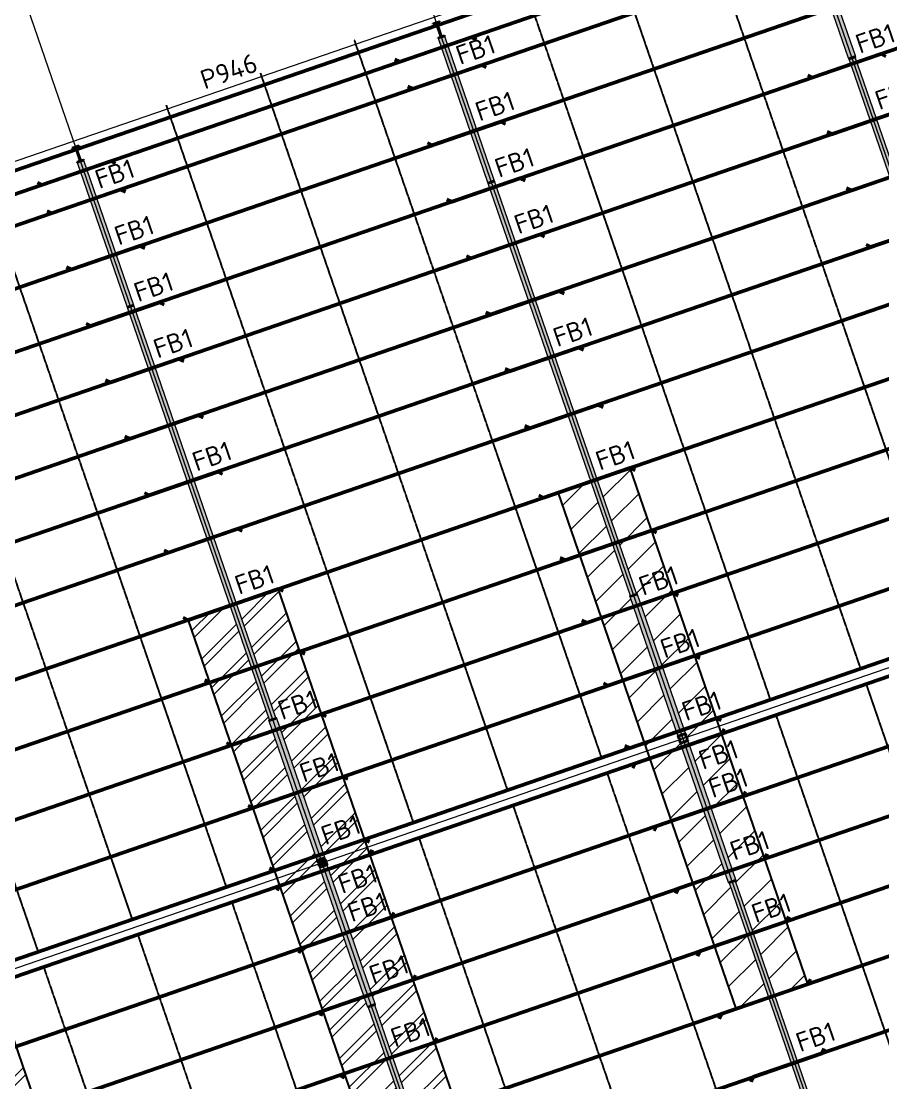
# Model space of a CAD drawing. Header units: millimetres. Extents: x 632 to 155077, y -2790 to 4035359.
# Drawn here: x 75624 to 98199, y 3987312 to 4015141 of the extents above; entities that cross this region are included whole.
import ezdxf

# ---------------------------------------------------------------- set-up
doc = ezdxf.new("R2010")
doc.units = ezdxf.units.MM
for name, pattern in [('Dash', [7, 5, -2]), ('Hidden', [4, 3, -1]), ('Hidden Half', [3, 2, -1])]:
    doc.linetypes.add(name, pattern=pattern)
for name, color, linetype, lineweight in [('A-010-M_LINE', 90, 'Continuous', 13), ('S-280-A_STRUCT_FRAME', 2, 'Continuous', 18), ('S-280-M_COLUMN', 52, 'Continuous', 13), ('S-280-M_STRUCT_FRAME', 12, 'Continuous', 13), ('S-280-MH_COLUMN', 52, 'Hidden Half', 13), ('Z-000-T_TEXT', 131, 'Continuous', 25), ('Z-030-M_GRID', 191, 'Continuous', 13), ('Z-060-M_DETAIL', 92, 'Continuous', 25)]:
    doc.layers.add(name, color=color, linetype=linetype, lineweight=lineweight)
doc.styles.add('ISOCPEUR_2', font='isocpeur.ttf', dxfattribs={"height": 500})
doc.styles.add('ISOCPEUR_3', font='isocpeur.ttf', dxfattribs={"height": 2.5})
pattern_1 = [(45, (2487803, 0), (-502.89434, 502.89434), []), (45, (2487803, 762), (-502.89434, 502.89434), [])]

# ---------------------------------------------------------------- blocks, each defined once
blk = doc.blocks.new('NRP_Framing-Steel-Purlin Z - P915 - EZ250-19-4036160-S6_011 - UPPER PURLIN PLAN - PART 1')
at = {"layer": 'S-280-M_STRUCT_FRAME', "color": 3, "lineweight": 50}
for p, q in [((-2426180, 3995060), (-2437431, 3991186)), ((-2426053, 3994999), (-2426180, 3995060)), ((-2437431, 3991186), (-2437558, 3991248))]:
    blk.add_line(p, q, dxfattribs=at)
blk = doc.blocks.new('NRP_Framing-Steel-Purlin Z - P915 - EZ250-19-4036069-S6_011 - UPPER PURLIN PLAN - PART 1')
at = {"layer": 'S-280-M_STRUCT_FRAME', "color": 3, "lineweight": 50}
for p, q in [((-2391202, 3988082), (-2402454, 3984208)), ((-2391140, 3988209), (-2391202, 3988082)), ((-2402454, 3984208), (-2402516, 3984081))]:
    blk.add_line(p, q, dxfattribs=at)
blk = doc.blocks.new('NRP_Framing-Steel-Purlin Z - P915 - EZ250-19-4036161-S6_011 - UPPER PURLIN PLAN - PART 1')
at = {"layer": 'S-280-M_STRUCT_FRAME', "color": 3, "lineweight": 50}
for p, q in [((-2397058, 4005088), (-2408309, 4001214)), ((-2396931, 4005026), (-2397058, 4005088)), ((-2408309, 4001214), (-2408436, 4001275))]:
    blk.add_line(p, q, dxfattribs=at)
blk = doc.blocks.new('NRP_Framing-Steel-Purlin Z - P914 - EZ250-15-4038738-S6_011 - UPPER PURLIN PLAN - PART 1')
at = {"layer": 'S-280-M_STRUCT_FRAME', "color": 150, "lineweight": 50}
for p, q in [((-2432481, 3983260), (-2432543, 3983133)), ((-2432543, 3983133), (-2444740, 3978933)), ((-2444740, 3978933), (-2444802, 3978807))]:
    blk.add_line(p, q, dxfattribs=at)
blk = doc.blocks.new('NRP_Framing-Steel-Purlin Z - P914 - EZ250-15-4038770-S6_011 - UPPER PURLIN PLAN - PART 1')
at = {"layer": 'S-280-M_STRUCT_FRAME', "color": 150, "lineweight": 50}
for p, q in [((-2393824, 3996465), (-2405407, 3992477)), ((-2393762, 3996592), (-2393824, 3996465)), ((-2405407, 3992477), (-2405469, 3992350))]:
    blk.add_line(p, q, dxfattribs=at)
blk = doc.blocks.new('NRP_Framing-Steel-Purlin Z - P914 - EZ250-15-4038690-S6_011 - UPPER PURLIN PLAN - PART 1')
at = {"layer": 'S-280-M_STRUCT_FRAME', "color": 150, "lineweight": 50}
for p, q in [((-2384369, 3999721), (-2396094, 3995684)), ((-2384307, 3999848), (-2384369, 3999721)), ((-2396094, 3995684), (-2396156, 3995557))]:
    blk.add_line(p, q, dxfattribs=at)
blk = doc.blocks.new('NRP_Framing-Steel-Purlin Z - P914 - EZ250-15-4038739-S6_011 - UPPER PURLIN PLAN - PART 1')
at = {"layer": 'S-280-M_STRUCT_FRAME', "color": 150, "lineweight": 50}
for p, q in [((-2432682, 3983535), (-2444879, 3979335)), ((-2432555, 3983473), (-2432682, 3983535)), ((-2444879, 3979335), (-2445006, 3979397))]:
    blk.add_line(p, q, dxfattribs=at)
blk = doc.blocks.new('NRP_Framing-Steel-Purlin Z - P914 - EZ250-15-4038769-S6_011 - UPPER PURLIN PLAN - PART 1')
at = {"layer": 'S-280-M_STRUCT_FRAME', "color": 150, "lineweight": 50}
for p, q in [((-2393963, 3996867), (-2405545, 3992879)), ((-2393836, 3996806), (-2393963, 3996867)), ((-2405545, 3992879), (-2405672, 3992941))]:
    blk.add_line(p, q, dxfattribs=at)
blk = doc.blocks.new('NRP_Framing-Steel-Purlin Z - P914 - EZ250-15-4038693-S6_011 - UPPER PURLIN PLAN - PART 1')
at = {"layer": 'S-280-M_STRUCT_FRAME', "color": 150, "lineweight": 50}
for p, q in [((-2384508, 4000123), (-2396232, 3996086)), ((-2384381, 4000061), (-2384508, 4000123)), ((-2396232, 3996086), (-2396359, 3996148))]:
    blk.add_line(p, q, dxfattribs=at)
blk = doc.blocks.new('NRP_Framing-Steel-Purlin Z - P915 - EZ250-19-4037259-S6_011 - UPPER PURLIN PLAN - PART 1')
at = {"layer": 'S-280-M_STRUCT_FRAME', "color": 3, "lineweight": 50}
for p, q in [((-2390922, 4017984), (-2402259, 4014079)), ((-2390795, 4017922), (-2390922, 4017984)), ((-2402259, 4014079), (-2402386, 4014141))]:
    blk.add_line(p, q, dxfattribs=at)
blk = doc.blocks.new('NRP_Framing-Steel-Purlin C - P946 - EC250-24-4032700-S6_011 - UPPER PURLIN PLAN - PART 1')
at = {"layer": 'S-280-M_STRUCT_FRAME', "color": 1, "lineweight": 50}
blk.add_line((-2353780, 4031393), (-2459224, 3995085), dxfattribs=at)
blk.add_line((-2353780, 4031393), (-2459224, 3995085), dxfattribs=at)
blk = doc.blocks.new('NRP_Bridging Plan _v2_ - 3 Rows-4053415-S6_011 - UPPER PURLIN PLAN - PART 1')
at = {"layer": 'Z-060-M_DETAIL', "linetype": 'Hidden'}
for p, q in [((2277, 9702), (2277, -9891)), ((4885, 9702), (4885, -9891)), ((7492, 9702), (7492, -9891))]:
    blk.add_line(p, q, dxfattribs=at)
blk = doc.blocks.new('NRP_Bridging Plan _v2_ - 3 Rows-4053414-S6_011 - UPPER PURLIN PLAN - PART 1')
at = {"layer": 'Z-060-M_DETAIL', "linetype": 'Hidden'}
for p, q in [((2277, -9702), (2277, 10177)), ((4885, -9702), (4885, 10177)), ((7492, -9702), (7492, 10177))]:
    blk.add_line(p, q, dxfattribs=at)
blk = doc.blocks.new('NRP_Bridging Plan _v2_ - 3 Rows-4053657-S6_011 - UPPER PURLIN PLAN - PART 1')
at = {"layer": 'Z-060-M_DETAIL', "linetype": 'Hidden'}
for p, q in [((2277, 9702), (2277, -12380)), ((4885, 9702), (4885, -12380)), ((7492, 9702), (7492, -12380))]:
    blk.add_line(p, q, dxfattribs=at)
blk = doc.blocks.new('NRP_Bridging Plan _v2_ - 3 Rows-4053695-S6_011 - UPPER PURLIN PLAN - PART 1')
at = {"layer": 'Z-060-M_DETAIL', "linetype": 'Hidden'}
for p, q in [((2170, 9702), (2170, -12380)), ((4670, 9702), (4670, -12380)), ((7170, 9702), (7170, -12380))]:
    blk.add_line(p, q, dxfattribs=at)
blk = doc.blocks.new('NRP_Bridging Plan _v2_ - 3 Rows-4053495-S6_011 - UPPER PURLIN PLAN - PART 1')
at = {"layer": 'Z-060-M_DETAIL', "linetype": 'Hidden'}
for p, q in [((2170, -9702), (2170, 10177)), ((4670, -9702), (4670, 10177)), ((7170, -9702), (7170, 10177))]:
    blk.add_line(p, q, dxfattribs=at)
blk = doc.blocks.new('NRP_Fly Brace BN - FB1-4028766-S6_011 - UPPER PURLIN PLAN - PART 1')
at = {"layer": 'Z-000-T_TEXT'}
blk.add_line((0, 0), (5, 0), dxfattribs=at)
at = {"layer": 'Z-000-T_TEXT', "lineweight": 13, "insert": (1.11, 3.49), "char_height": 2.5, "width": 6.0928, "attachment_point": 1, "style": 'ISOCPEUR_3'}
blk.add_mtext('FB1', dxfattribs=at)
blk = doc.blocks.new('NRP_Fly Brace BN - FB1-4067984-S6_011 - UPPER PURLIN PLAN - PART 1')
at = {"layer": 'Z-000-T_TEXT'}
blk.add_line((0, 0), (5, 0), dxfattribs=at)
at = {"layer": 'Z-000-T_TEXT', "lineweight": 13, "insert": (1.11, -1.27), "char_height": 2.5, "width": 6.0928, "attachment_point": 1, "style": 'ISOCPEUR_3'}
blk.add_mtext('FB1', dxfattribs=at)

msp = doc.modelspace()

# ---------------------------------------------------------------- hatches: boundary and pattern name
at = {"layer": 'S-280-M_COLUMN'}
for points in [[(86549.5, 4014696.1), (86717.8, 4014754), (86713.6, 4014766.1), (86638.1, 4014741.7), (86632.8, 4014744.3), (86629.5, 4014749.2), (86512.5, 4015093.6), (86515.1, 4015098.9), (86520, 4015102.2), (86589.7, 4015126.2), (86585.5, 4015138.3), (86417.2, 4015080.3), (86421.4, 4015068.2), (86496.9, 4015092.6), (86502.2, 4015090), (86505.5, 4015085.1), (86622.5, 4014740.8), (86619.9, 4014735.5), (86615, 4014732.2), (86545.3, 4014708.2)], [(77094.3, 4011440.3), (77262.6, 4011498.3), (77258.5, 4011510.4), (77182.9, 4011486), (77177.6, 4011488.5), (77174.3, 4011493.4), (77057.3, 4011837.8), (77059.9, 4011843.1), (77064.8, 4011846.4), (77134.5, 4011870.4), (77130.3, 4011882.5), (76962, 4011824.6), (76966.2, 4011812.5), (77041.8, 4011836.9), (77047.1, 4011834.3), (77050.4, 4011829.4), (77167.3, 4011485), (77164.7, 4011479.7), (77159.9, 4011476.4), (77090.2, 4011452.4)]]:
    msp.add_hatch(color=256, dxfattribs=at).paths.add_polyline_path(points)
h = msp.add_hatch(color=256, dxfattribs=at)
h.paths.add_polyline_path([(83425.3, 3993020.6), (83430.9, 3993022.6), (83419.6, 3993055.6), (83414.4, 3993052.2), (83421.4, 3993031.7)])
h.paths.add_polyline_path([(83608.7, 3993083.8), (83613.9, 3993087.2), (83603, 3993118.8), (83597.3, 3993116.8), (83607.9, 3993085.9)])
at = {"layer": 'S-280-M_STRUCT_FRAME'}
for points in [[(97300.5, 4014170.1), (97480.1, 4014232), (96182.5, 4018000.6), (96002.8, 4017938.7), (96776.9, 4015690.6)], [(87851, 4010916.3), (88019.3, 4010974.3), (86721.6, 4014742.9), (86553.3, 4014684.9), (87052.7, 4013234.6)], [(97313, 4014133.7), (97324.8, 4014137.8), (97312.3, 4014173), (97300.9, 4014169.1), (97312.3, 4014135.7)], [(101043.8, 4003337.3), (101199.8, 4003391), (97468.4, 4014227.8), (97312.3, 4014174.1), (100471.8, 4004998.6)], [(97480.8, 4014191.5), (97492.7, 4014195.6), (97480.1, 4014230.8), (97469, 4014225.8), (97480.5, 4014192.5)], [(97493, 4014194.6), (97492.7, 4014195.6), (97481.2, 4014190.6)], [(77266.5, 4011487.1), (77098.2, 4011429.2), (78395.8, 4007660.6), (78564.1, 4007718.5)], [(87862.2, 4010883.9), (87865.5, 4010885), (87854.3, 4010916.3), (87851.4, 4010915.2), (87854.3, 4010906.6)], [(91585.8, 4000080.6), (91747.5, 4000136.3), (88016, 4010973), (87854.3, 4010917.4), (89892.4, 4004998.6)], [(88027.2, 4010940.7), (88030.5, 4010941.8), (88019.2, 4010973), (88016.4, 4010972.1), (88025.7, 4010944.8)], [(78407, 4007628.1), (78410.3, 4007629.3), (78399.2, 4007660.5), (78396.2, 4007659.5), (78399.2, 4007650.9)], [(82130.7, 3996824.8), (82292.3, 3996880.5), (78560.9, 4007717.3), (78399.2, 4007661.6), (79316.2, 4004998.6)], [(78572, 4007684.9), (78575.3, 4007686.1), (78564, 4007717.3), (78561.2, 4007716.3), (78570.6, 4007689.1)], [(91567.9, 4000074.3), (92865.2, 3996306.8), (93062.8, 3996374.8), (91765.5, 4000142.3)], [(83394.5, 3993096.1), (83592.1, 3993164.2), (82310.3, 3996886.6), (82112.7, 3996818.6), (82977.7, 3994306.6)], [(94162.5, 3992539.2), (94360.1, 3992607.3), (93062.8, 3996374.8), (92865.2, 3996306.8), (93553.9, 3994306.6)], [(83409.2, 3993053.5), (83503.2, 3993085.8), (83488.9, 3993127.2), (83395, 3993094.8), (83398, 3993085.8)], [(83435.7, 3992976.5), (83529.7, 3993008.9), (83515.4, 3993050.2), (83421.4, 3993017.9)], [(83633.7, 3993043.3), (83436.1, 3992975.2), (84707.2, 3989283.9), (84904.8, 3989351.9)], [(83512.8, 3993089.2), (83606.8, 3993121.5), (83592.1, 3993162.7), (83498.6, 3993130.4), (83510.4, 3993096.1)], [(83539.3, 3993012.2), (83633.3, 3993044.6), (83619.1, 3993085.9), (83525.1, 3993053.6), (83528.6, 3993043.3)], [(97896.2, 3981754.2), (98057.9, 3981809.9), (94342.3, 3992600.5), (94180.6, 3992544.9), (97255.6, 3983614.7)], [(94342.3, 3992600.5), (94340.5, 3992600.5), (94287.2, 3992582.2)], [(88441.1, 3978498.5), (88602.8, 3978554.2), (84887.2, 3989344.8), (84725.5, 3989289.1), (87052.7, 3982530.5)]]:
    msp.add_hatch(color=9, dxfattribs=at).paths.add_polyline_path(points)
h = msp.add_hatch(color=9, dxfattribs=at)
h.paths.add_polyline_path([(83512.8, 3993089.2), (83498.6, 3993130.5), (83488.9, 3993127.2), (83503.2, 3993085.8)])
h.paths.add_polyline_path([(83607.2, 3993120.2), (83606.8, 3993121.5), (83592.1, 3993115.2)])
h = msp.add_hatch(color=9, dxfattribs=at)
h.paths.add_polyline_path([(83539.3, 3993012.2), (83525.1, 3993053.6), (83515.4, 3993050.2), (83529.7, 3993008.9)])
h.paths.add_polyline_path([(83633.7, 3993043.3), (83633.3, 3993044.6), (83539.3, 3993012.2)])
h = msp.add_hatch(color=9, dxfattribs=at)
h.paths.add_polyline_path([(84809.3, 3989318.9), (84808.8, 3989318.9), (84802.8, 3989316.6)])
h.paths.add_polyline_path([(84887.2, 3989344.8), (84886.9, 3989345.6), (84809.3, 3989318.9)])
at = {"layer": 'Z-060-M_DETAIL', "lineweight": 18}
h = msp.add_hatch(dxfattribs=at)
h.set_pattern_fill('FP_5', color=8, style=0, pattern_type=2)
h.set_pattern_definition([(45, (2487803, 0), (-424.26407, 424.26407), [])])
h.paths.add_polyline_path([(94354.7, 3989230.5), (95219.4, 3989528.2), (94178.8, 3992544.9), (94162.5, 3992539.2), (91567.9, 4000074.3), (91585.6, 4000081.3), (90548.1, 4003094.3), (89683.4, 4002796.6), (94255, 3989519.9)])
h.paths.add_polyline_path([(95381.1, 3989583.9), (96245.8, 3989881.6), (91574.4, 4003447.8), (90709.8, 4003150), (91748, 4000136.3), (91765.5, 4000142.3), (94360.1, 3992607.3), (94342.6, 3992599.8), (94360.1, 3992548.9)])
h = msp.add_hatch(dxfattribs=at)
h.set_pattern_fill('FP_4', color=8, style=0, pattern_type=2)
h.set_pattern_definition(pattern_1)
h.paths.add_polyline_path([(84663.2, 3985893.3), (85764.2, 3986272.4), (84725.2, 3989290.1), (84707.2, 3989283.9), (83421.4, 3993019.3), (83619.1, 3993085.9), (84904.8, 3989351.9), (84887.4, 3989344), (85925.9, 3986328.1), (87027, 3986707.2), (82355.7, 4000273.4), (81254.6, 3999894.3), (82292.7, 3996880.5), (82310.3, 3996886.6), (83606.8, 3993120.1), (83409.2, 3993053.5), (82112.7, 3996818.6), (82130.4, 3996825.6), (81092.9, 3999838.6), (79991.9, 3999459.5), (83592.1, 3989003.8)])
h = msp.add_hatch(dxfattribs=at)
h.set_pattern_fill('FP_4', color=8, style=0, pattern_type=2)
h.set_pattern_definition(pattern_1)
h.paths.add_polyline_path([(74829.8, 3982507.3), (75930.9, 3982886.5), (74889.8, 3985903.1), (74864.9, 3985894.6), (72270.4, 3993429.3), (72297, 3993439.7), (71259.6, 3996452.6), (70158.5, 3996073.5), (74448.5, 3983614.7)])
h.paths.add_polyline_path([(76092.5, 3982942.1), (77193.6, 3983321.3), (72522.3, 3996887.4), (71421.2, 3996508.3), (72460.1, 3993494.6), (72486, 3993503.5), (75080.5, 3985968.8), (75054.1, 3985958.1), (75861, 3983614.7)])

# ---------------------------------------------------------------- linework, layer by layer
at = {"layer": 'A-010-M_LINE', "lineweight": 25}
for p, q in [((91574.4, 4003447.8), (89683.4, 4002796.6)), ((96245.8, 3989881.6), (91574.4, 4003447.8)), ((89683.4, 4002796.6), (94354.7, 3989230.5)), ((82355.7, 4000273.4), (79991.9, 3999459.5)), ((87027, 3986707.2), (82355.7, 4000273.4)), ((79991.9, 3999459.5), (84663.2, 3985893.3)), ((77193.6, 3983321.3), (72522.3, 3996887.4)), ((94354.7, 3989230.5), (96245.8, 3989881.6))]:
    msp.add_line(p, q, dxfattribs=at)
at = {"layer": 'S-280-M_COLUMN', "lineweight": 35}
for p, q in [((86417.2, 4015080.3), (86585.5, 4015138.3)), ((86421.4, 4015068.2), (86417.2, 4015080.3)), ((86491, 4015092.2), (86421.4, 4015068.2)), ((86622.1, 4014746.7), (86505.5, 4015085.1)), ((86512.9, 4015087.7), (86629.5, 4014749.2)), ((86589.7, 4015126.2), (86520, 4015102.2)), ((86585.5, 4015138.3), (86589.7, 4015126.2)), ((86545.3, 4014708.2), (86615, 4014732.2)), ((86549.5, 4014696.1), (86545.3, 4014708.2)), ((86717.8, 4014754), (86549.5, 4014696.1)), ((86644, 4014742.1), (86713.6, 4014766.1)), ((86713.6, 4014766.1), (86717.8, 4014754)), ((76962, 4011824.6), (77130.3, 4011882.5)), ((76966.2, 4011812.5), (76962, 4011824.6)), ((77035.9, 4011836.5), (76966.2, 4011812.5)), ((77166.9, 4011490.9), (77050.4, 4011829.4)), ((77057.7, 4011831.9), (77174.3, 4011493.4)), ((77134.5, 4011870.4), (77064.8, 4011846.4)), ((77130.3, 4011882.5), (77134.5, 4011870.4)), ((77090.2, 4011452.4), (77159.9, 4011476.4)), ((77094.3, 4011440.3), (77090.2, 4011452.4)), ((77262.6, 4011498.3), (77094.3, 4011440.3)), ((77188.8, 4011486.4), (77258.5, 4011510.4)), ((77258.5, 4011510.4), (77262.6, 4011498.3)), ((83425.3, 3993020.6), (83413.9, 3993053.7)), ((83419.5, 3993055.7), (83431, 3993022.5)), ((83608.7, 3993083.7), (83597.3, 3993116.9)), ((83603, 3993118.8), (83614.4, 3993085.7))]:
    msp.add_line(p, q, dxfattribs=at)
for centre, start, end in [((86494.8, 4015081.4), 19.00041, 109.00041), ((86523.7, 4015091.4), 109.00041, 199.00041), ((86611.3, 4014742.9), 289.00041, 19.00041), ((86640.2, 4014752.9), 199.00041, 289.00041), ((77039.6, 4011825.7), 19.00041, 109.00041), ((77068.5, 4011835.6), 109.00041, 199.00041), ((77156.1, 4011487.2), 289.00041, 19.00041), ((77185.1, 4011497.2), 199.00041, 289.00041)]:
    msp.add_arc(centre, 11.4, start, end, dxfattribs=at)
at = {"layer": 'S-280-M_STRUCT_FRAME', "color": 55}
for p, q in [((97300.5, 4014170.1), (96002.8, 4017938.7)), ((97480.1, 4014232), (96182.5, 4018000.6)), ((86553.3, 4014684.9), (86721.6, 4014742.9)), ((87851, 4010916.3), (86553.3, 4014684.9)), ((88019.3, 4010974.3), (86721.6, 4014742.9)), ((97480.1, 4014232), (97300.5, 4014170.1)), ((97300.5, 4014170.1), (97300.9, 4014169.1)), ((97300.9, 4014169.1), (97312.7, 4014173.1)), ((97300.9, 4014169.1), (97313, 4014133.7)), ((97312.3, 4014174.1), (97468.4, 4014227.8)), ((101043.8, 4003337.3), (97312.3, 4014174.1)), ((97324.8, 4014137.8), (97313, 4014133.7)), ((97313, 4014133.7), (97313.4, 4014132.7)), ((97313.4, 4014132.7), (97325.2, 4014136.8)), ((101199.8, 4003391), (97468.4, 4014227.8)), ((97468.7, 4014226.8), (97480.5, 4014230.9)), ((97480.5, 4014230.9), (97480.1, 4014232)), ((97492.7, 4014195.6), (97480.5, 4014230.9)), ((97492.7, 4014195.6), (97480.8, 4014191.5)), ((97481.2, 4014190.5), (97493, 4014194.6)), ((97493, 4014194.6), (97492.7, 4014195.6)), ((77098.2, 4011429.2), (77266.5, 4011487.1)), ((78395.8, 4007660.6), (77098.2, 4011429.2)), ((78564.1, 4007718.5), (77266.5, 4011487.1)), ((88019.3, 4010974.3), (87851, 4010916.3)), ((87851, 4010916.3), (87851.4, 4010915.2)), ((87851.4, 4010915.2), (87854.7, 4010916.4)), ((87851.4, 4010915.2), (87862.2, 4010883.9)), ((87854.3, 4010917.4), (88016, 4010973)), ((91585.8, 4000080.6), (87854.3, 4010917.4)), ((87865.5, 4010885), (87862.2, 4010883.9)), ((87862.2, 4010883.9), (87862.5, 4010882.8)), ((87862.5, 4010882.8), (87865.8, 4010884)), ((91747.5, 4000136.3), (88016, 4010973)), ((88016.4, 4010972.1), (88019.7, 4010973.2)), ((88019.7, 4010973.2), (88019.3, 4010974.3)), ((88030.5, 4010941.8), (88019.7, 4010973.2)), ((88030.5, 4010941.8), (88027.2, 4010940.7)), ((88027.5, 4010939.6), (88030.8, 4010940.8)), ((88030.8, 4010940.8), (88030.5, 4010941.8)), ((78564.1, 4007718.5), (78395.8, 4007660.6)), ((78395.8, 4007660.6), (78396.2, 4007659.5)), ((78396.2, 4007659.5), (78399.5, 4007660.6)), ((78396.2, 4007659.5), (78407, 4007628.1)), ((78399.2, 4007661.6), (78560.9, 4007717.3)), ((82130.7, 3996824.8), (78399.2, 4007661.6)), ((78410.3, 4007629.3), (78407, 4007628.1)), ((78407, 4007628.1), (78407.4, 4007627.1)), ((78407.4, 4007627.1), (78410.7, 4007628.2)), ((82292.3, 3996880.5), (78560.9, 4007717.3)), ((78561.2, 4007716.3), (78564.5, 4007717.5)), ((78564.5, 4007717.5), (78564.1, 4007718.5)), ((78575.3, 4007686.1), (78564.5, 4007717.5)), ((78575.3, 4007686.1), (78572, 4007684.9)), ((78572.4, 4007683.9), (78575.7, 4007685)), ((78575.7, 4007685), (78575.3, 4007686.1)), ((91567.9, 4000074.3), (91765.5, 4000142.3)), ((92865.2, 3996306.8), (91567.9, 4000074.3)), ((91747.5, 4000136.3), (91585.8, 4000080.6)), ((93062.8, 3996374.8), (91765.5, 4000142.3)), ((82112.7, 3996818.6), (82310.3, 3996886.6)), ((82292.3, 3996880.5), (82130.7, 3996824.8)), ((83592.1, 3993164.2), (82310.3, 3996886.6)), ((83394.5, 3993096.1), (82112.7, 3996818.6)), ((92865.2, 3996306.8), (93062.8, 3996374.8)), ((93062.8, 3996374.8), (92865.2, 3996306.8)), ((94360.1, 3992607.3), (93062.8, 3996374.8)), ((94162.5, 3992539.2), (92865.2, 3996306.8)), ((83592.1, 3993164.2), (83394.5, 3993096.1)), ((83394.5, 3993096.1), (83395, 3993094.8)), ((83395, 3993094.8), (83488.9, 3993127.2)), ((83395, 3993094.8), (83409.2, 3993053.5)), ((83503.2, 3993085.8), (83409.2, 3993053.5)), ((83409.2, 3993053.5), (83409.6, 3993052.2)), ((83409.6, 3993052.2), (83607.2, 3993120.2)), ((83618.6, 3993087.2), (83421, 3993019.2)), ((83421, 3993019.2), (83421.4, 3993017.9)), ((83421.4, 3993017.9), (83515.4, 3993050.2)), ((83421.4, 3993017.9), (83435.7, 3992976.5)), ((83529.7, 3993008.9), (83435.7, 3992976.5)), ((83436.1, 3992975.2), (83633.7, 3993043.3)), ((83488.9, 3993127.2), (83503.2, 3993085.8)), ((83498.6, 3993130.5), (83592.6, 3993162.9)), ((83512.8, 3993089.2), (83498.6, 3993130.5)), ((83606.8, 3993121.5), (83512.8, 3993089.2)), ((83515.4, 3993050.2), (83529.7, 3993008.9)), ((83525.1, 3993053.6), (83619.1, 3993085.9)), ((83539.3, 3993012.2), (83525.1, 3993053.6)), ((83633.3, 3993044.6), (83539.3, 3993012.2)), ((83592.6, 3993162.9), (83592.1, 3993164.2)), ((83606.8, 3993121.5), (83592.6, 3993162.9)), ((83607.2, 3993120.2), (83606.8, 3993121.5)), ((83619.1, 3993085.9), (83618.6, 3993087.2)), ((83633.3, 3993044.6), (83619.1, 3993085.9)), ((83633.7, 3993043.3), (83633.3, 3993044.6)), ((84904.8, 3989351.9), (83633.7, 3993043.3)), ((83435.7, 3992976.5), (83436.1, 3992975.2)), ((84707.2, 3989283.9), (83436.1, 3992975.2)), ((94360.1, 3992607.3), (94162.5, 3992539.2)), ((94180.4, 3992545.7), (94180.6, 3992544.9)), ((94180.6, 3992544.9), (94342.3, 3992600.5)), ((97896.2, 3981754.2), (94180.6, 3992544.9)), ((94342.3, 3992600.5), (94342.1, 3992601.3)), ((98057.9, 3981809.9), (94342.3, 3992600.5)), ((84904.8, 3989351.9), (84707.2, 3989283.9)), ((84802.8, 3989316.6), (84725.2, 3989289.9)), ((84725.2, 3989289.9), (84725.5, 3989289.1)), ((84725.5, 3989289.1), (84887.2, 3989344.8)), ((88441.1, 3978498.5), (84725.5, 3989289.1)), ((84886.9, 3989345.6), (84809.3, 3989318.9)), ((84887.2, 3989344.8), (84886.9, 3989345.6)), ((88602.8, 3978554.2), (84887.2, 3989344.8))]:
    msp.add_line(p, q, dxfattribs=at)
at = {"layer": 'S-280-M_STRUCT_FRAME', "color": 55, "linetype": 'Dash'}
for p, q in [((97312.7, 4014173.1), (97386.7, 4014198.6)), ((97398.8, 4014163.3), (97324.9, 4014137.8)), ((97325.2, 4014136.8), (97481.2, 4014190.5)), ((97386.7, 4014198.6), (97398.8, 4014163.3)), ((97394.7, 4014201.4), (97468.6, 4014226.8)), ((97394.7, 4014201.4), (97394.7, 4014201.5)), ((97406.9, 4014166.1), (97394.7, 4014201.4)), ((97480.8, 4014191.5), (97406.9, 4014166.1)), ((87854.7, 4010916.4), (87931.8, 4010943)), ((87942.6, 4010911.6), (87865.5, 4010885)), ((87865.9, 4010884), (88027.5, 4010939.6)), ((87931.8, 4010943), (87942.6, 4010911.6)), ((87939.2, 4010945.5), (88016.3, 4010972)), ((87939.2, 4010945.5), (87939.2, 4010945.6)), ((87950, 4010914.1), (87939.2, 4010945.5)), ((88027.1, 4010940.7), (87950, 4010914.1)), ((78399.6, 4007660.7), (78476.7, 4007687.2)), ((78487.5, 4007655.8), (78410.4, 4007629.3)), ((78410.7, 4007628.2), (78572.3, 4007683.9)), ((78476.7, 4007687.2), (78487.5, 4007655.8)), ((78484, 4007689.7), (78561.2, 4007716.3)), ((78484, 4007689.8), (78484, 4007689.8)), ((78494.9, 4007658.4), (78484, 4007689.7)), ((78572, 4007684.9), (78494.9, 4007658.4)), ((91585.8, 4000080.6), (91586.1, 4000079.8)), ((91586.1, 4000079.8), (91663.7, 4000106.5)), ((91586.1, 4000079.7), (91595.5, 4000052.4)), ((91673.1, 4000079.1), (91595.5, 4000052.4)), ((91595.5, 4000052.4), (91595.8, 4000051.6)), ((91595.8, 4000051.6), (91757.5, 4000107.3)), ((91663.7, 4000106.5), (91673.1, 4000079.1)), ((91670.2, 4000108.8), (91747.8, 4000135.5)), ((91679.6, 4000081.3), (91670.2, 4000108.8)), ((91670.2, 4000108.8), (91670.2, 4000108.8)), ((91757.2, 4000108.1), (91679.6, 4000081.3)), ((91747.8, 4000135.5), (91747.5, 4000136.3)), ((91757.2, 4000108.1), (91747.8, 4000135.4)), ((91757.5, 4000107.3), (91757.2, 4000108.1)), ((82215, 3996853), (82292.6, 3996879.7)), ((82292.6, 3996879.7), (82292.3, 3996880.5)), ((82302.1, 3996852.3), (82292.6, 3996879.7)), ((82130.7, 3996824.8), (82130.9, 3996824)), ((82130.9, 3996824), (82208.5, 3996850.8)), ((82131, 3996824), (82140.4, 3996796.6)), ((82218, 3996823.4), (82140.4, 3996796.6)), ((82140.4, 3996796.6), (82140.7, 3996795.8)), ((82140.7, 3996795.8), (82302.3, 3996851.5)), ((82208.5, 3996850.8), (82218, 3996823.4)), ((82215, 3996853), (82215, 3996853.1)), ((82224.5, 3996825.6), (82215, 3996853)), ((82302.1, 3996852.3), (82224.5, 3996825.6)), ((82302.3, 3996851.5), (82302.1, 3996852.3)), ((83498.6, 3993130.5), (83498.5, 3993130.6)), ((83539.4, 3993012.1), (83539.3, 3993012.2)), ((94332.3, 3992629.5), (94170.7, 3992573.9)), ((94170.7, 3992573.9), (94170.9, 3992573.1)), ((94170.9, 3992573.1), (94248.5, 3992599.8)), ((94170.9, 3992573.1), (94180.4, 3992545.7)), ((94258, 3992572.4), (94180.4, 3992545.7)), ((94248.5, 3992599.8), (94258, 3992572.4)), ((94255, 3992602), (94332.6, 3992628.7)), ((94264.5, 3992574.6), (94255, 3992602)), ((94342.1, 3992601.3), (94264.5, 3992574.6)), ((94264.5, 3992574.6), (94264.5, 3992574.6)), ((94332.6, 3992628.7), (94332.3, 3992629.5)), ((94342, 3992601.4), (94332.6, 3992628.7)), ((84877.2, 3989373.8), (84715.5, 3989318.1)), ((84799.9, 3989346.3), (84877.5, 3989373)), ((84877.5, 3989373), (84877.2, 3989373.8)), ((84886.9, 3989345.6), (84877.5, 3989373)), ((84715.5, 3989318.1), (84715.8, 3989317.3)), ((84715.8, 3989317.3), (84793.4, 3989344)), ((84715.8, 3989317.3), (84725.2, 3989290)), ((84793.4, 3989344), (84802.8, 3989316.6)), ((84809.3, 3989318.9), (84799.9, 3989346.3)), ((84809.3, 3989318.8), (84809.3, 3989318.9))]:
    msp.add_line(p, q, dxfattribs=at)
at = {"layer": 'S-280-MH_COLUMN', "lineweight": 35}
for p, q in [((92836.9, 3996402.8), (93026, 3996467.9)), ((92902, 3996213.7), (92836.9, 3996402.8)), ((93022.3, 3996460.3), (92844.5, 3996399.1)), ((92844.5, 3996399.1), (92905.7, 3996221.3)), ((93083.5, 3996282.5), (93022.3, 3996460.3)), ((93026, 3996467.9), (93091.1, 3996278.8)), ((93091.1, 3996278.8), (92902, 3996213.7)), ((92905.7, 3996221.3), (93083.5, 3996282.5)), ((83381.7, 3993147), (83570.8, 3993212.2)), ((83413.9, 3993053.8), (83381.7, 3993147)), ((83567.1, 3993204.5), (83389.4, 3993143.3)), ((83389.4, 3993143.3), (83419.5, 3993055.8)), ((83446.8, 3992957.9), (83425.3, 3993020.5)), ((83431, 3993022.4), (83450.6, 3992965.6)), ((83635.9, 3993023.1), (83446.8, 3992957.9)), ((83450.6, 3992965.6), (83628.3, 3993026.8)), ((83597.3, 3993117), (83567.1, 3993204.5)), ((83570.8, 3993212.2), (83603, 3993118.9)), ((83628.3, 3993026.8), (83608.7, 3993083.6)), ((83614.4, 3993085.6), (83635.9, 3993023.1))]:
    msp.add_line(p, q, dxfattribs=at)
at = {"layer": 'Z-030-M_GRID'}
for p, q in [((136047.7, 4032328.5), (25070.6, 3994115.2)), ((110656.4, 3975674.3), (94603.8, 4022293.6)), ((101264, 3972236.3), (85148.6, 4019037.8)), ((91808.9, 3968980.5), (75693.4, 4015782.1)), ((31582.1, 3975204.8), (140239.8, 4012619.5))]:
    msp.add_line(p, q, dxfattribs=at)

# ---------------------------------------------------------------- block references
at = {"layer": 'S-280-M_STRUCT_FRAME', "color": 1, "lineweight": 50}
msp.add_blockref('NRP_Framing-Steel-Purlin C - P946 - EC250-24-4032700-S6_011 - UPPER PURLIN PLAN - PART 1', (2487803, 0), dxfattribs=at)
at = {"layer": 'S-280-M_STRUCT_FRAME', "color": 3, "lineweight": 50}
for name, p in [('NRP_Framing-Steel-Purlin Z - P915 - EZ250-19-4037259-S6_011 - UPPER PURLIN PLAN - PART 1', (2487803, 0)), ('NRP_Framing-Steel-Purlin Z - P915 - EZ250-19-4036161-S6_011 - UPPER PURLIN PLAN - PART 1', (2504668.2, 12450.9)), ('NRP_Framing-Steel-Purlin Z - P915 - EZ250-19-4036161-S6_011 - UPPER PURLIN PLAN - PART 1', (2494193.7, 12155.4)), ('NRP_Framing-Steel-Purlin Z - P915 - EZ250-19-4036161-S6_011 - UPPER PURLIN PLAN - PART 1', (2505177.8, 10970.7)), ('NRP_Framing-Steel-Purlin Z - P915 - EZ250-19-4036161-S6_011 - UPPER PURLIN PLAN - PART 1', (2494703.4, 10675.2)), ('NRP_Framing-Steel-Purlin Z - P915 - EZ250-19-4036161-S6_011 - UPPER PURLIN PLAN - PART 1', (2484483.7, 9639.7)), ('NRP_Framing-Steel-Purlin Z - P915 - EZ250-19-4036161-S6_011 - UPPER PURLIN PLAN - PART 1', (2505687.5, 9490.6)), ('NRP_Framing-Steel-Purlin Z - P915 - EZ250-19-4036161-S6_011 - UPPER PURLIN PLAN - PART 1', (2495213, 9195.1)), ('NRP_Framing-Steel-Purlin Z - P915 - EZ250-19-4036161-S6_011 - UPPER PURLIN PLAN - PART 1', (2484738.5, 8899.6)), ('NRP_Framing-Steel-Purlin Z - P915 - EZ250-19-4036161-S6_011 - UPPER PURLIN PLAN - PART 1', (2506197.2, 8010.5)), ('NRP_Framing-Steel-Purlin Z - P915 - EZ250-19-4036161-S6_011 - UPPER PURLIN PLAN - PART 1', (2495722.7, 7715)), ('NRP_Framing-Steel-Purlin Z - P915 - EZ250-19-4036161-S6_011 - UPPER PURLIN PLAN - PART 1', (2485248.2, 7419.5)), ('NRP_Framing-Steel-Purlin Z - P915 - EZ250-19-4036160-S6_011 - UPPER PURLIN PLAN - PART 1', (2504150.4, 16411.7)), ('NRP_Framing-Steel-Purlin Z - P915 - EZ250-19-4036161-S6_011 - UPPER PURLIN PLAN - PART 1', (2496232.3, 6234.8)), ('NRP_Framing-Steel-Purlin Z - P915 - EZ250-19-4036161-S6_011 - UPPER PURLIN PLAN - PART 1', (2485757.9, 5939.4)), ('NRP_Framing-Steel-Purlin Z - P915 - EZ250-19-4036160-S6_011 - UPPER PURLIN PLAN - PART 1', (2504405.3, 15671.6)), ('NRP_Framing-Steel-Purlin Z - P915 - EZ250-19-4036161-S6_011 - UPPER PURLIN PLAN - PART 1', (2496742, 4754.7)), ('NRP_Framing-Steel-Purlin Z - P915 - EZ250-19-4036161-S6_011 - UPPER PURLIN PLAN - PART 1', (2486267.5, 4459.2)), ('NRP_Framing-Steel-Purlin Z - P915 - EZ250-19-4036160-S6_011 - UPPER PURLIN PLAN - PART 1', (2504914.9, 14191.4)), ('NRP_Framing-Steel-Purlin Z - P915 - EZ250-19-4036161-S6_011 - UPPER PURLIN PLAN - PART 1', (2497258.2, 3255.7)), ('NRP_Framing-Steel-Purlin Z - P915 - EZ250-19-4036161-S6_011 - UPPER PURLIN PLAN - PART 1', (2486777.2, 2979.1)), ('NRP_Framing-Steel-Purlin Z - P915 - EZ250-19-4036160-S6_011 - UPPER PURLIN PLAN - PART 1', (2505424.6, 12711.3)), ('NRP_Framing-Steel-Purlin Z - P915 - EZ250-19-4036161-S6_011 - UPPER PURLIN PLAN - PART 1', (2487286.8, 1499)), ('NRP_Framing-Steel-Purlin Z - P915 - EZ250-19-4036160-S6_011 - UPPER PURLIN PLAN - PART 1', (2505934.3, 11231.2)), ('NRP_Framing-Steel-Purlin Z - P915 - EZ250-19-4036161-S6_011 - UPPER PURLIN PLAN - PART 1', (2487803, 0)), ('NRP_Framing-Steel-Purlin Z - P915 - EZ250-19-4036160-S6_011 - UPPER PURLIN PLAN - PART 1', (2506443.9, 9751.1)), ('NRP_Framing-Steel-Purlin Z - P915 - EZ250-19-4036160-S6_011 - UPPER PURLIN PLAN - PART 1', (2506953.6, 8270.9)), ('NRP_Framing-Steel-Purlin Z - P915 - EZ250-19-4036160-S6_011 - UPPER PURLIN PLAN - PART 1', (2507469.7, 6772)), ('NRP_Framing-Steel-Purlin Z - P915 - EZ250-19-4036069-S6_011 - UPPER PURLIN PLAN - PART 1', (2497258.2, 3255.7)), ('NRP_Framing-Steel-Purlin Z - P915 - EZ250-19-4036069-S6_011 - UPPER PURLIN PLAN - PART 1', (2497774.3, 1756.8)), ('NRP_Framing-Steel-Purlin Z - P915 - EZ250-19-4036069-S6_011 - UPPER PURLIN PLAN - PART 1', (2498284, 276.6)), ('NRP_Framing-Steel-Purlin Z - P915 - EZ250-19-4036069-S6_011 - UPPER PURLIN PLAN - PART 1', (2487803, 0))]:
    msp.add_blockref(name, p, dxfattribs=at)
at = {"layer": 'S-280-M_STRUCT_FRAME', "color": 150, "lineweight": 50}
for name, p in [('NRP_Framing-Steel-Purlin Z - P914 - EZ250-15-4038693-S6_011 - UPPER PURLIN PLAN - PART 1', (2485542.5, 6564.8)), ('NRP_Framing-Steel-Purlin Z - P914 - EZ250-15-4038693-S6_011 - UPPER PURLIN PLAN - PART 1', (2486107.6, 4923.6)), ('NRP_Framing-Steel-Purlin Z - P914 - EZ250-15-4038769-S6_011 - UPPER PURLIN PLAN - PART 1', (2485542.5, 6564.8)), ('NRP_Framing-Steel-Purlin Z - P914 - EZ250-15-4038693-S6_011 - UPPER PURLIN PLAN - PART 1', (2486672.7, 3282.4)), ('NRP_Framing-Steel-Purlin Z - P914 - EZ250-15-4038769-S6_011 - UPPER PURLIN PLAN - PART 1', (2486107.6, 4923.6)), ('NRP_Framing-Steel-Purlin Z - P914 - EZ250-15-4038693-S6_011 - UPPER PURLIN PLAN - PART 1', (2487237.9, 1641.2)), ('NRP_Framing-Steel-Purlin Z - P914 - EZ250-15-4038739-S6_011 - UPPER PURLIN PLAN - PART 1', (2515042.6, 16722.7)), ('NRP_Framing-Steel-Purlin Z - P914 - EZ250-15-4038769-S6_011 - UPPER PURLIN PLAN - PART 1', (2486672.7, 3282.4)), ('NRP_Framing-Steel-Purlin Z - P914 - EZ250-15-4038693-S6_011 - UPPER PURLIN PLAN - PART 1', (2487803, 0)), ('NRP_Framing-Steel-Purlin Z - P914 - EZ250-15-4038690-S6_011 - UPPER PURLIN PLAN - PART 1', (2487803, 0)), ('NRP_Framing-Steel-Purlin Z - P914 - EZ250-15-4038739-S6_011 - UPPER PURLIN PLAN - PART 1', (2515607.7, 15081.5)), ('NRP_Framing-Steel-Purlin Z - P914 - EZ250-15-4038769-S6_011 - UPPER PURLIN PLAN - PART 1', (2487237.9, 1641.2)), ('NRP_Framing-Steel-Purlin Z - P914 - EZ250-15-4038690-S6_011 - UPPER PURLIN PLAN - PART 1', (2488368.1, -1641.2)), ('NRP_Framing-Steel-Purlin Z - P914 - EZ250-15-4038739-S6_011 - UPPER PURLIN PLAN - PART 1', (2516172.8, 13440.3)), ('NRP_Framing-Steel-Purlin Z - P914 - EZ250-15-4038769-S6_011 - UPPER PURLIN PLAN - PART 1', (2487803, 0)), ('NRP_Framing-Steel-Purlin Z - P914 - EZ250-15-4038770-S6_011 - UPPER PURLIN PLAN - PART 1', (2487803, 0)), ('NRP_Framing-Steel-Purlin Z - P914 - EZ250-15-4038690-S6_011 - UPPER PURLIN PLAN - PART 1', (2488933.2, -3282.4)), ('NRP_Framing-Steel-Purlin Z - P914 - EZ250-15-4038739-S6_011 - UPPER PURLIN PLAN - PART 1', (2516738, 11799.1)), ('NRP_Framing-Steel-Purlin Z - P914 - EZ250-15-4038770-S6_011 - UPPER PURLIN PLAN - PART 1', (2488368.1, -1641.2)), ('NRP_Framing-Steel-Purlin Z - P914 - EZ250-15-4038690-S6_011 - UPPER PURLIN PLAN - PART 1', (2489498.4, -4923.6)), ('NRP_Framing-Steel-Purlin Z - P914 - EZ250-15-4038739-S6_011 - UPPER PURLIN PLAN - PART 1', (2517303.1, 10157.9)), ('NRP_Framing-Steel-Purlin Z - P914 - EZ250-15-4038738-S6_011 - UPPER PURLIN PLAN - PART 1', (2517303.1, 10157.9)), ('NRP_Framing-Steel-Purlin Z - P914 - EZ250-15-4038770-S6_011 - UPPER PURLIN PLAN - PART 1', (2488933.2, -3282.4)), ('NRP_Framing-Steel-Purlin Z - P914 - EZ250-15-4038690-S6_011 - UPPER PURLIN PLAN - PART 1', (2490063.5, -6564.8)), ('NRP_Framing-Steel-Purlin Z - P914 - EZ250-15-4038738-S6_011 - UPPER PURLIN PLAN - PART 1', (2517868.2, 8516.7)), ('NRP_Framing-Steel-Purlin Z - P914 - EZ250-15-4038770-S6_011 - UPPER PURLIN PLAN - PART 1', (2489498.4, -4923.6)), ('NRP_Framing-Steel-Purlin Z - P914 - EZ250-15-4038738-S6_011 - UPPER PURLIN PLAN - PART 1', (2518433.3, 6875.5)), ('NRP_Framing-Steel-Purlin Z - P914 - EZ250-15-4038770-S6_011 - UPPER PURLIN PLAN - PART 1', (2490063.5, -6564.8)), ('NRP_Framing-Steel-Purlin Z - P914 - EZ250-15-4038738-S6_011 - UPPER PURLIN PLAN - PART 1', (2518998.5, 5234.3))]:
    msp.add_blockref(name, p, dxfattribs=at)
at = {"layer": 'Z-000-T_TEXT', "lineweight": 13, "xscale": 200, "yscale": 200, "zscale": 200}
for name, p, rotation in [('NRP_Fly Brace BN - FB1-4028766-S6_011 - UPPER PURLIN PLAN - PART 1', (97450.8, 4014025.5), 19.00040712023206), ('NRP_Fly Brace BN - FB1-4028766-S6_011 - UPPER PURLIN PLAN - PART 1', (86975.9, 4013731.1), 19.00040712023206), ('NRP_Fly Brace BN - FB1-4028766-S6_011 - UPPER PURLIN PLAN - PART 1', (97960.1, 4012546.4), 19.00040712023206), ('NRP_Fly Brace BN - FB1-4028766-S6_011 - UPPER PURLIN PLAN - PART 1', (87485.6, 4012250.9), 19.00040712023206), ('NRP_Fly Brace BN - FB1-4028766-S6_011 - UPPER PURLIN PLAN - PART 1', (87995.6, 4010769.7), 19.00040712023206), ('NRP_Fly Brace BN - FB1-4028766-S6_011 - UPPER PURLIN PLAN - PART 1', (77520.8, 4010475.3), 19.00040712023206), ('NRP_Fly Brace BN - FB1-4028766-S6_011 - UPPER PURLIN PLAN - PART 1', (88504.9, 4009290.7), 19.00040712023206), ('NRP_Fly Brace BN - FB1-4028766-S6_011 - UPPER PURLIN PLAN - PART 1', (78030.4, 4008995.2), 19.00040712023206), ('NRP_Fly Brace BN - FB1-4028766-S6_011 - UPPER PURLIN PLAN - PART 1', (78540.4, 4007514), 19.00040712023206), ('NRP_Fly Brace BN - FB1-4028766-S6_011 - UPPER PURLIN PLAN - PART 1', (89524.2, 4006330.4), 19.00040712023206), ('NRP_Fly Brace BN - FB1-4028766-S6_011 - UPPER PURLIN PLAN - PART 1', (79049.7, 4006034.9), 19.00040712023206), ('NRP_Fly Brace BN - FB1-4028766-S6_011 - UPPER PURLIN PLAN - PART 1', (80069.1, 4003074.6), 19.00040712023206), ('NRP_Fly Brace BN - FB1-4028766-S6_011 - UPPER PURLIN PLAN - PART 1', (90638.6, 4003094.1), 19.00040712023206), ('NRP_Fly Brace BN - FB1-4028766-S6_011 - UPPER PURLIN PLAN - PART 1', (81183.4, 3999838.4), 19.00040712023206), ('NRP_Fly Brace BN - FB1-4028766-S6_011 - UPPER PURLIN PLAN - PART 1', (91768.8, 3999811.7), 19.00040712023206), ('NRP_Fly Brace BN - FB1-4028766-S6_011 - UPPER PURLIN PLAN - PART 1', (92334, 3998170.5), 19.00040712023206), ('NRP_Fly Brace BN - FB1-4028766-S6_011 - UPPER PURLIN PLAN - PART 1', (82313.7, 3996556), 19.00040712023206), ('NRP_Fly Brace BN - FB1-4028766-S6_011 - UPPER PURLIN PLAN - PART 1', (92899.1, 3996529.3), 19.00040712023206), ('NRP_Fly Brace BN - FB1-4067984-S6_011 - UPPER PURLIN PLAN - PART 1', (93028.9, 3996152.4), 19.00000309259044), ('NRP_Fly Brace BN - FB1-4028766-S6_011 - UPPER PURLIN PLAN - PART 1', (82878.8, 3994914.8), 19.00040712023206), ('NRP_Fly Brace BN - FB1-4028766-S6_011 - UPPER PURLIN PLAN - PART 1', (93594, 3994511.1), 19.00000309257977), ('NRP_Fly Brace BN - FB1-4028766-S6_011 - UPPER PURLIN PLAN - PART 1', (83443.9, 3993273.6), 19.00040712023206), ('NRP_Fly Brace BN - FB1-4028766-S6_011 - UPPER PURLIN PLAN - PART 1', (94159.2, 3992869.9), 19.00000309257977), ('NRP_Fly Brace BN - FB1-4067984-S6_011 - UPPER PURLIN PLAN - PART 1', (83573.7, 3992896.6), 19.00000309259044), ('NRP_Fly Brace BN - FB1-4028766-S6_011 - UPPER PURLIN PLAN - PART 1', (84138.9, 3991255.3), 19.00000309257977), ('NRP_Fly Brace BN - FB1-4028766-S6_011 - UPPER PURLIN PLAN - PART 1', (94724.3, 3991228.7), 19.00000309257977), ('NRP_Fly Brace BN - FB1-4028766-S6_011 - UPPER PURLIN PLAN - PART 1', (84704, 3989614.1), 19.00000309257977), ('NRP_Fly Brace BN - FB1-4028766-S6_011 - UPPER PURLIN PLAN - PART 1', (85269.1, 3987972.9), 19.00000309257977), ('NRP_Fly Brace BN - FB1-4028766-S6_011 - UPPER PURLIN PLAN - PART 1', (95887.6, 3987850.2), 19.00000309257977)]:
    msp.add_blockref(name, p, dxfattribs=dict(at, rotation=rotation))
at = {"layer": 'Z-060-M_DETAIL', "linetype": 'Hidden'}
for name, p, rotation in [('NRP_Bridging Plan _v2_ - 3 Rows-4053495-S6_011 - UPPER PURLIN PLAN - PART 1', (90044.9, 4005830.7), 19.00040712023215), ('NRP_Bridging Plan _v2_ - 3 Rows-4053414-S6_011 - UPPER PURLIN PLAN - PART 1', (80589.7, 4002574.9), 19.00040712023215), ('NRP_Bridging Plan _v2_ - 3 Rows-4053414-S6_011 - UPPER PURLIN PLAN - PART 1', (70756.4, 3999189), 19.00040712023215), ('NRP_Bridging Plan _v2_ - 3 Rows-4053695-S6_011 - UPPER PURLIN PLAN - PART 1', (96499.4, 3987085.8), 19.000407120216), ('NRP_Bridging Plan _v2_ - 3 Rows-4053657-S6_011 - UPPER PURLIN PLAN - PART 1', (87044.3, 3983830), 19.000407120216), ('NRP_Bridging Plan _v2_ - 3 Rows-4053415-S6_011 - UPPER PURLIN PLAN - PART 1', (77210.9, 3980444), 19.000407120216), ('NRP_Bridging Plan _v2_ - 3 Rows-4053415-S6_011 - UPPER PURLIN PLAN - PART 1', (67377.5, 3977058.1), 19.000407120216)]:
    msp.add_blockref(name, p, dxfattribs=dict(at, rotation=rotation))

# ---------------------------------------------------------------- texts
at = {"layer": 'S-280-A_STRUCT_FRAME', "lineweight": 13, "insert": (80264.8, 4013820.4), "char_height": 500, "width": 1827.847, "attachment_point": 1, "rotation": 19.00081, "style": 'ISOCPEUR_2'}
msp.add_mtext('P946', dxfattribs=at)

doc.saveas('drawing.dxf')
